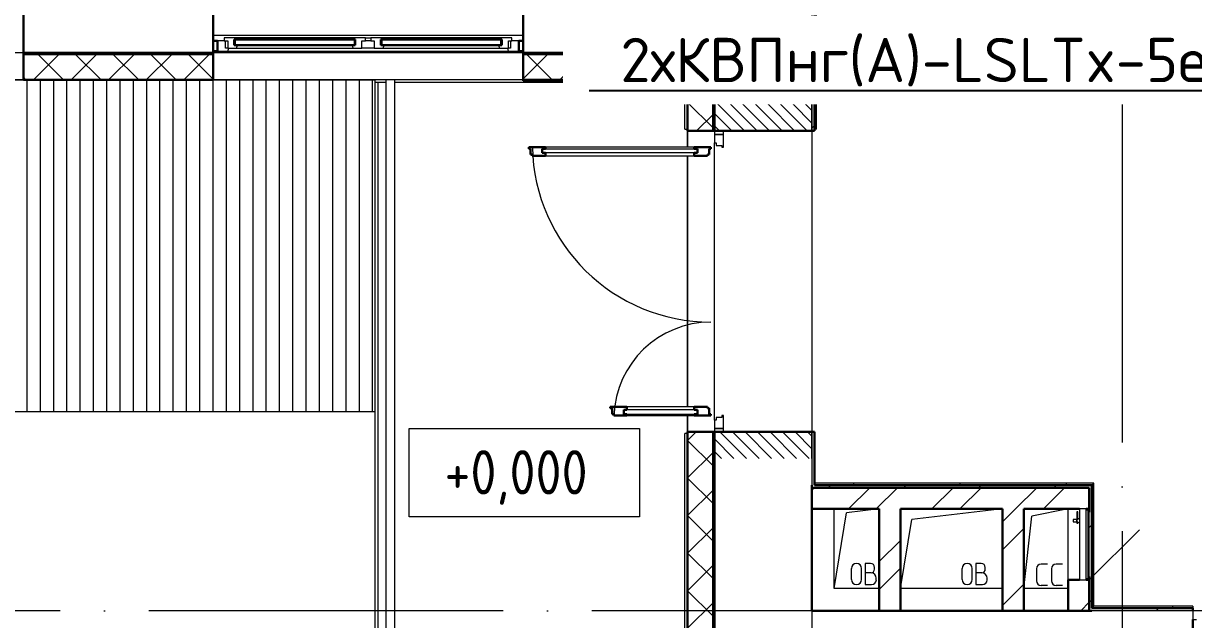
# Model space of a CAD drawing. Header units: millimetres. Extents: x -695119 to 412940, y -249585 to 622758.
# Drawn here: x 5792 to 12396, y 92885 to 96252 of the extents above; entities that cross this region are included whole.
import ezdxf
from ezdxf import colors
from ezdxf.entities.mleader import LeaderData, LeaderLine
from ezdxf.math import Vec2, Vec3

# ---------------------------------------------------------------- set-up
doc = ezdxf.new("R2010")
doc.units = ezdxf.units.MM
doc.linetypes.add('ADSK_Линия сетки', pattern=[25, 20, -2.5, 0, -2.5])
doc.linetypes.add('ADSK_Штриховая_ш2 п1_5', pattern=[4.5, 3, -1.5])
for name, color, linetype, lineweight in [('_ Окна', 252, 'Continuous', 30), ('Аннотация', 252, 'Continuous', 18), ('Двери', 8, 'Continuous', 9), ('Крыша', 252, 'Continuous', 9), ('Крыша штриховка', 252, 'Continuous', 9), ('Лестницы', 8, 'Continuous', 9), ('Линии', 7, 'Continuous', 9), ('Оборудование', 8, 'Continuous', 18), ('Ограждение', 8, 'Continuous', 9), ('Окна', 252, 'Continuous', 9), ('Оси', 252, 'Continuous', 9), ('Отметки', 252, 'Continuous', 9), ('Перекрытие', 252, 'Continuous', 18), ('Стены внутренние', 252, 'Continuous', 18), ('Стены наружные', 252, 'Continuous', 18), ('Стены штриховка', 7, 'Continuous', 9)]:
    doc.layers.add(name, color=color, linetype=linetype, lineweight=lineweight)
doc.layers.add('Двери открывание', color=7, linetype='Continuous', lineweight=9, true_color=0xc0c0c0)
doc.styles.add('GOST Common_3', font='', dxfattribs={"height": 3.5})
doc.styles.add('Mipgost_5', font='', dxfattribs={"height": 250})
doc.styles.get('GOST Common_3').set_extended_font_data('GOST type B')
doc.styles.get('Mipgost_5').set_extended_font_data('Mipgost')
pattern_1 = [(0, (-32121.8, 98), (0, 600), []), (90, (-32121.8, 98), (-600, 4e-14), [])]

# ---------------------------------------------------------------- blocks, each defined once
blk = doc.blocks.new('1 этаж')
at = {"layer": 'Двери', "lineweight": 18, "true_color": 0x636466}
h = blk.add_hatch(dxfattribs=at)
h.set_pattern_fill('FP_2', color=251, angle=90, style=0, pattern_type=2)
h.set_pattern_definition([(135, (-34982.8, 13493.27), (-35.3553, -35.3553), [])])
h.paths.add_polyline_path([(-35257.8, 12618.3), (-34707.8, 12618.3), (-34707.8, 12768.3), (-35257.8, 12768.3)])
h.paths.add_polyline_path([(-35257.8, 14468.3), (-34707.8, 14468.3), (-34707.8, 14618.3), (-35257.8, 14618.3)])
at = {"layer": 'Ограждение', "true_color": 0x636466}
h = blk.add_hatch(dxfattribs=at)
h.set_pattern_fill('FP_25', color=251, style=0, pattern_type=2)
h.set_pattern_definition(pattern_1)
h.paths.add_polyline_path([(-34692.8, 14478.3), (-34682.8, 14478.3), (-34682.8, 16398.3), (-34692.8, 16408.3), (-34692.8, 15458.3)])
h = blk.add_hatch(dxfattribs=at)
h.set_pattern_fill('FP_25', color=251, style=0, pattern_type=2)
h.set_pattern_definition(pattern_1)
h.paths.add_polyline_path([(-33142.8, 12468.3), (-33127.8, 12468.3), (-33117.8, 12478.3), (-34692.8, 12478.3), (-34692.8, 12468.3), (-33403.2, 12468.3)])
h = blk.add_hatch(dxfattribs=at)
h.set_pattern_fill('FP_25', color=251, style=0, pattern_type=2)
h.set_pattern_definition(pattern_1)
h.paths.add_polyline_path([(-33127.8, 11773.3), (-33117.8, 11783.3), (-33117.8, 12478.3), (-33127.8, 12468.3), (-33127.8, 11970.6)])
h = blk.add_hatch(dxfattribs=at)
h.set_pattern_fill('FP_25', color=251, style=0, pattern_type=2)
h.set_pattern_definition(pattern_1)
h.paths.add_polyline_path([(-33044.5, 11773.3), (-32557.8, 11773.3), (-32557.8, 11783.3), (-33117.8, 11783.3), (-33127.8, 11773.3)])
at = {"color": 251, "lineweight": 18, "true_color": 0x636466}
for p, q in [((-33512.8, 11883.3), (-33466, 12291.5)), ((-33262.8, 12333.3), (-33466, 12291.5)), ((-33378.6, 12021.4), (-33415.1, 12021.4)), ((-33293.6, 12021.4), (-33330.1, 12021.4)), ((-33441.2, 11995.3), (-33441.2, 11927.5)), ((-33356.2, 11995.3), (-33356.2, 11927.5)), ((-33378.6, 11901.4), (-33415.1, 11901.4)), ((-33293.6, 11901.4), (-33330.1, 11901.4)), ((-33262.8, 11883.3), (-33512.8, 11883.3))]:
    blk.add_line(p, q, dxfattribs=at)
for centre, start, end in [((-33415.1, 11995.3), 90, 180), ((-33330.1, 11995.3), 90, 180), ((-33415.1, 11927.5), 180, 270), ((-33330.1, 11927.5), 180, 270)]:
    blk.add_arc(centre, 26.1, start, end, dxfattribs=at)
at = {"layer": '_ Окна', "color": 251, "lineweight": 18, "true_color": 0x636466}
for p, q in [((-37968.8, 14993.3), (-38024.8, 14993.3)), ((-38024.8, 14993.3), (-38024.8, 14976.3)), ((-37967.8, 14992.3), (-37968.8, 14993.3)), ((-37966.8, 14993.3), (-37967.8, 14992.3)), ((-37952.2, 14993.3), (-37966.8, 14993.3)), ((-37949.8, 14984.3), (-37952.2, 14993.3)), ((-37300.4, 14993.3), (-37302.8, 14984.3)), ((-37285.8, 14993.3), (-37300.4, 14993.3)), ((-37284.8, 14992.3), (-37285.8, 14993.3)), ((-37283.8, 14993.3), (-37284.8, 14992.3)), ((-37227.8, 14993.3), (-37283.8, 14993.3)), ((-37227.8, 14976.3), (-37227.8, 14993.3)), ((-37141.8, 14993.3), (-37197.8, 14993.3)), ((-37197.8, 14993.3), (-37197.8, 14976.3)), ((-37140.8, 14992.3), (-37141.8, 14993.3)), ((-37139.8, 14993.3), (-37140.8, 14992.3)), ((-37125.2, 14993.3), (-37139.8, 14993.3)), ((-37122.8, 14984.3), (-37125.2, 14993.3)), ((-36473.4, 14993.3), (-36475.8, 14984.3)), ((-36458.8, 14993.3), (-36473.4, 14993.3)), ((-36457.8, 14992.3), (-36458.8, 14993.3)), ((-36456.8, 14993.3), (-36457.8, 14992.3)), ((-36400.8, 14993.3), (-36456.8, 14993.3)), ((-36400.8, 14976.3), (-36400.8, 14993.3)), ((-38024.8, 14976.3), (-38062.8, 14976.3)), ((-38062.8, 14976.3), (-38062.8, 14918.3)), ((-38024.8, 14976.3), (-38004.8, 14976.3)), ((-38016.8, 14935.3), (-38016.8, 14976.3)), ((-38004.8, 14935.3), (-38016.8, 14935.3)), ((-38004.8, 14976.3), (-38004.8, 14935.3)), ((-38004.8, 14935.3), (-37954.4, 14935.3)), ((-38003.4, 14918.3), (-37998.8, 14935.3)), ((-37967.8, 14952.3), (-37967.8, 14984.3)), ((-37967.8, 14984.3), (-37949.8, 14984.3)), ((-37949.8, 14952.3), (-37967.8, 14952.3)), ((-37954.4, 14935.3), (-37949.8, 14952.3)), ((-37302.8, 14984.3), (-37284.8, 14984.3)), ((-37284.8, 14952.3), (-37302.8, 14952.3)), ((-37302.8, 14952.3), (-37298.2, 14935.3)), ((-37298.2, 14935.3), (-37247.8, 14935.3)), ((-37284.8, 14984.3), (-37284.8, 14952.3)), ((-37247.8, 14935.3), (-37247.8, 14976.3)), ((-37247.8, 14976.3), (-37227.8, 14976.3)), ((-37197.8, 14976.3), (-37177.8, 14976.3)), ((-37177.8, 14976.3), (-37177.8, 14935.3)), ((-37177.8, 14935.3), (-37127.4, 14935.3)), ((-37140.8, 14952.3), (-37140.8, 14984.3)), ((-37140.8, 14984.3), (-37122.8, 14984.3)), ((-37122.8, 14952.3), (-37140.8, 14952.3)), ((-37127.4, 14935.3), (-37122.8, 14952.3)), ((-36475.8, 14984.3), (-36457.8, 14984.3)), ((-36457.8, 14952.3), (-36475.8, 14952.3)), ((-36475.8, 14952.3), (-36471.2, 14935.3)), ((-36471.2, 14935.3), (-36420.8, 14935.3)), ((-36457.8, 14984.3), (-36457.8, 14952.3)), ((-36426.8, 14935.3), (-36422.2, 14918.3)), ((-36420.8, 14935.3), (-36420.8, 14976.3)), ((-36420.8, 14976.3), (-36400.8, 14976.3)), ((-36408.8, 14935.3), (-36420.8, 14935.3)), ((-36408.8, 14976.3), (-36408.8, 14935.3)), ((-36362.8, 14976.3), (-36400.8, 14976.3)), ((-36362.8, 14918.3), (-36362.8, 14976.3)), ((-38062.8, 14918.3), (-38003.4, 14918.3)), ((-36422.2, 14918.3), (-36362.8, 14918.3))]:
    blk.add_line(p, q, dxfattribs=at)
at = {"layer": '_ Окна', "color": 251, "true_color": 0x636466}
for p, q in [((-38062.8, 14976.3), (-38087.8, 14976.3)), ((-38062.8, 14918.3), (-38062.8, 14976.3)), ((-37964.8, 14984.3), (-37967.8, 14984.3)), ((-37967.8, 14984.3), (-37967.8, 14952.3)), ((-37967.8, 14952.3), (-37964.8, 14952.3)), ((-37287.8, 14984.3), (-37964.8, 14984.3)), ((-37964.8, 14984.3), (-37964.8, 14952.3)), ((-37964.8, 14952.3), (-37964.8, 14984.3)), ((-37964.8, 14952.3), (-37287.8, 14952.3)), ((-37287.8, 14952.3), (-37287.8, 14984.3)), ((-37287.8, 14984.3), (-37287.8, 14952.3)), ((-37284.8, 14984.3), (-37287.8, 14984.3)), ((-37287.8, 14952.3), (-37284.8, 14952.3)), ((-37284.8, 14952.3), (-37284.8, 14984.3)), ((-37137.8, 14984.3), (-37140.8, 14984.3)), ((-37140.8, 14984.3), (-37140.8, 14952.3)), ((-37140.8, 14952.3), (-37137.8, 14952.3)), ((-36460.8, 14984.3), (-37137.8, 14984.3)), ((-37137.8, 14984.3), (-37137.8, 14952.3)), ((-37137.8, 14952.3), (-37137.8, 14984.3)), ((-37137.8, 14952.3), (-36460.8, 14952.3)), ((-36460.8, 14952.3), (-36460.8, 14984.3)), ((-36460.8, 14984.3), (-36460.8, 14952.3)), ((-36457.8, 14984.3), (-36460.8, 14984.3)), ((-36460.8, 14952.3), (-36457.8, 14952.3)), ((-36457.8, 14952.3), (-36457.8, 14984.3)), ((-36337.8, 14976.3), (-36362.8, 14976.3)), ((-36362.8, 14976.3), (-36362.8, 14918.3)), ((-38087.8, 14918.3), (-38062.8, 14918.3)), ((-36362.8, 14918.3), (-36337.8, 14918.3))]:
    blk.add_line(p, q, dxfattribs=at)
at = {"layer": 'Аннотация', "color": 251, "lineweight": 20, "true_color": 0x636466}
for p, q in [((-36980.1, 12288.3), (-36980.1, 12788.3)), ((-36980.1, 12788.3), (-35680.1, 12788.3)), ((-35680.1, 12788.3), (-35680.1, 12288.3)), ((-35680.1, 12288.3), (-36980.1, 12288.3))]:
    blk.add_line(p, q, dxfattribs=at)
at = {"layer": 'Двери', "color": 251, "linetype": 'ADSK_Штриховая_ш2 п1_5', "true_color": 0x636466}
for p, q in [((-35257.8, 14618.3), (-35257.8, 14468.3)), ((-34707.8, 14468.3), (-34707.8, 14618.3)), ((-35257.8, 14468.3), (-34707.8, 14468.3)), ((-34707.8, 12768.3), (-35257.8, 12768.3)), ((-35257.8, 12768.3), (-35257.8, 12618.3)), ((-34707.8, 12618.3), (-34707.8, 12768.3))]:
    blk.add_line(p, q, dxfattribs=at)
at = {"layer": 'Двери', "color": 251, "true_color": 0x636466}
for p, q in [((-35207.8, 14468.3), (-35257.8, 14468.3)), ((-35257.8, 14468.3), (-35257.8, 14448.3)), ((-35207.8, 14448.3), (-35207.8, 14468.3)), ((-35257.8, 14448.3), (-35207.8, 14448.3)), ((-35207.8, 14448.3), (-35257.8, 14448.3)), ((-35257.8, 14448.3), (-35257.8, 14401.3)), ((-35257.8, 14401.3), (-35248.8, 14401.3)), ((-35248.8, 14401.3), (-35248.8, 14386.3)), ((-35207.8, 14376.3), (-35207.8, 14448.3)), ((-36229.8, 14367.3), (-35353.8, 14367.3)), ((-36229.8, 14343.3), (-36229.8, 14367.3)), ((-35353.8, 14343.3), (-36229.8, 14343.3)), ((-35371.8, 14376.3), (-36211.8, 14376.3)), ((-35353.8, 14367.3), (-35353.8, 14343.3)), ((-35248.8, 14386.3), (-35216.8, 14386.3)), ((-35216.8, 14386.3), (-35216.8, 14376.3)), ((-35216.8, 14376.3), (-35207.8, 14376.3)), ((-36211.8, 14326.3), (-35371.8, 14326.3)), ((-35353.8, 12893.3), (-35769.8, 12893.3)), ((-35769.8, 12893.3), (-35769.8, 12869.3)), ((-35371.8, 12910.3), (-35751.8, 12910.3)), ((-35353.8, 12869.3), (-35353.8, 12893.3)), ((-35769.8, 12869.3), (-35353.8, 12869.3)), ((-35751.8, 12860.3), (-35371.8, 12860.3)), ((-35257.8, 12835.3), (-35257.8, 12788.3)), ((-35248.8, 12835.3), (-35257.8, 12835.3)), ((-35216.8, 12850.3), (-35248.8, 12850.3)), ((-35248.8, 12850.3), (-35248.8, 12835.3)), ((-35207.8, 12860.3), (-35216.8, 12860.3)), ((-35216.8, 12860.3), (-35216.8, 12850.3)), ((-35207.8, 12788.3), (-35207.8, 12860.3)), ((-35207.8, 12788.3), (-35257.8, 12788.3)), ((-35257.8, 12788.3), (-35257.8, 12768.3)), ((-35257.8, 12788.3), (-35207.8, 12788.3)), ((-35257.8, 12768.3), (-35207.8, 12768.3)), ((-35207.8, 12768.3), (-35207.8, 12788.3)), ((-32557.8, 11758.3), (-32557.8, 11708.3)), ((-32537.8, 11758.3), (-32557.8, 11758.3)), ((-32557.8, 11708.3), (-32537.8, 11708.3))]:
    blk.add_line(p, q, dxfattribs=at)
at = {"layer": 'Двери', "color": 251, "lineweight": 30, "true_color": 0x636466}
for p, q in [((-36211.8, 14376.3), (-36305.8, 14376.3)), ((-36305.8, 14376.3), (-36305.8, 14367.3)), ((-36305.8, 14367.3), (-36295.8, 14367.3)), ((-36295.8, 14367.3), (-36295.8, 14335.3)), ((-36295.8, 14335.3), (-36285.8, 14335.3)), ((-36285.8, 14335.3), (-36285.8, 14326.3)), ((-36229.8, 14367.3), (-36211.8, 14367.3)), ((-36229.8, 14343.3), (-36229.8, 14367.3)), ((-36211.8, 14343.3), (-36229.8, 14343.3)), ((-36211.8, 14367.3), (-36211.8, 14376.3)), ((-36211.8, 14326.3), (-36211.8, 14343.3)), ((-35277.8, 14376.3), (-35371.8, 14376.3)), ((-35371.8, 14367.3), (-35371.8, 14376.3)), ((-35353.8, 14367.3), (-35371.8, 14367.3)), ((-35371.8, 14343.3), (-35353.8, 14343.3)), ((-35371.8, 14326.3), (-35371.8, 14343.3)), ((-35353.8, 14343.3), (-35353.8, 14367.3)), ((-35297.8, 14326.3), (-35297.8, 14335.3)), ((-35297.8, 14335.3), (-35287.8, 14335.3)), ((-35287.8, 14335.3), (-35287.8, 14367.3)), ((-35287.8, 14367.3), (-35277.8, 14367.3)), ((-35277.8, 14367.3), (-35277.8, 14376.3)), ((-36285.8, 14326.3), (-36211.8, 14326.3)), ((-35371.8, 14326.3), (-35297.8, 14326.3)), ((-35751.8, 12910.3), (-35845.8, 12910.3)), ((-35845.8, 12910.3), (-35845.8, 12901.3)), ((-35845.8, 12901.3), (-35835.8, 12901.3)), ((-35835.8, 12901.3), (-35835.8, 12869.3)), ((-35751.8, 12893.3), (-35769.8, 12893.3)), ((-35769.8, 12893.3), (-35769.8, 12869.3)), ((-35751.8, 12910.3), (-35751.8, 12893.3)), ((-35297.8, 12910.3), (-35371.8, 12910.3)), ((-35371.8, 12910.3), (-35371.8, 12893.3)), ((-35371.8, 12893.3), (-35353.8, 12893.3)), ((-35353.8, 12893.3), (-35353.8, 12869.3)), ((-35297.8, 12901.3), (-35297.8, 12910.3)), ((-35287.8, 12901.3), (-35297.8, 12901.3)), ((-35287.8, 12869.3), (-35287.8, 12901.3)), ((-35835.8, 12869.3), (-35825.8, 12869.3)), ((-35825.8, 12869.3), (-35825.8, 12860.3)), ((-35825.8, 12860.3), (-35751.8, 12860.3)), ((-35769.8, 12869.3), (-35751.8, 12869.3)), ((-35751.8, 12869.3), (-35751.8, 12860.3)), ((-35371.8, 12869.3), (-35371.8, 12860.3)), ((-35353.8, 12869.3), (-35371.8, 12869.3)), ((-35371.8, 12860.3), (-35277.8, 12860.3)), ((-35277.8, 12869.3), (-35287.8, 12869.3)), ((-35277.8, 12860.3), (-35277.8, 12869.3))]:
    blk.add_line(p, q, dxfattribs=at)
at = {"layer": 'Двери открывание', "color": 251, "true_color": 0x636466}
for centre, radius, start, end in [((-35277.8, 14396.3), 1008, 181.1369, 270), ((-35277.8, 12840.3), 548, 90, 177.90845)]:
    blk.add_arc(centre, radius, start, end, dxfattribs=at)
at = {"layer": 'Крыша', "color": 251, "true_color": 0x636466}
for p, q in [((-40972.8, 14753.8), (-37172.8, 14756.2)), ((-37172.8, 12883.2), (-37172.8, 14756.2)), ((-40972.8, 12883.2), (-37172.8, 12883.2))]:
    blk.add_line(p, q, dxfattribs=at)
at = {"layer": 'Крыша штриховка', "color": 251, "linetype": 'Continuous', "true_color": 0x636466}
for p, q in [((-39137, 12883.2), (-39137, 14755)), ((-39062, 12883.2), (-39062, 14755)), ((-38987, 12883.2), (-38987, 14755.1)), ((-38912, 12883.2), (-38912, 14755.1)), ((-38837, 12883.2), (-38837, 14755.2)), ((-38762, 12883.2), (-38762, 14755.2)), ((-38687, 12883.2), (-38687, 14755.3)), ((-38612, 12883.2), (-38612, 14755.3)), ((-38537, 12883.2), (-38537, 14755.4)), ((-38462, 12883.2), (-38462, 14755.4)), ((-38387, 12883.2), (-38387, 14755.5)), ((-38312, 12883.2), (-38312, 14755.5)), ((-38237, 12883.2), (-38237, 14755.6)), ((-38162, 12883.2), (-38162, 14755.6)), ((-38087, 12883.2), (-38087, 14755.7)), ((-38012, 12883.2), (-38012, 14755.7)), ((-37937, 12883.2), (-37937, 14755.7)), ((-37862, 12883.2), (-37862, 14755.8)), ((-37787, 12883.2), (-37787, 14755.8)), ((-37712, 12883.2), (-37712, 14755.9)), ((-37637, 12883.2), (-37637, 14755.9)), ((-37562, 12883.2), (-37562, 14756)), ((-37487, 12883.2), (-37487, 14756)), ((-37412, 12883.2), (-37412, 14756.1)), ((-37337, 12883.2), (-37337, 14756.1)), ((-37262, 12883.2), (-37262, 14756.2)), ((-37187, 12883.2), (-37187, 14756.2))]:
    blk.add_line(p, q, dxfattribs=at)
at = {"layer": 'Лестницы', "color": 251, "true_color": 0x636466}
for p, q in [((-37157.8, 14741.3), (-37157.8, 11258.3)), ((-35407.8, 14376.3), (-35407.8, 14468.3)), ((-35407.8, 12910.3), (-35407.8, 14326.3)), ((-35407.8, 12768.3), (-35407.8, 12860.3))]:
    blk.add_line(p, q, dxfattribs=at)
at = {"layer": 'Линии', "color": 251, "lineweight": 18, "ltscale": 100, "true_color": 0x636466}
for p, q in [((-34582.8, 11883.3), (-34582.8, 12333.3)), ((-34582.8, 11883.3), (-34513.3, 12311.5)), ((-34327.8, 12333.3), (-34513.3, 12311.5)), ((-33632.8, 12333.3), (-34144.5, 12273.3)), ((-34207.8, 11883.3), (-34144.5, 12273.3)), ((-34377.8, 12025.8), (-34407.8, 12025.8)), ((-34407.8, 12025.8), (-34407.8, 11905.8)), ((-33752.8, 12025.8), (-33782.8, 12025.8)), ((-33782.8, 12025.8), (-33782.8, 11905.8)), ((-34485.4, 11934.5), (-34485.4, 11997.1)), ((-34428, 11934.5), (-34428, 11997.1)), ((-34374.5, 11972.5), (-34407.8, 11972.5)), ((-34354.5, 11992.5), (-34354.5, 12002.5)), ((-33860.3, 11934.5), (-33860.3, 11997.1)), ((-33802.9, 11934.5), (-33802.9, 11997.1)), ((-33749.4, 11972.5), (-33782.8, 11972.5)), ((-33729.4, 11992.5), (-33729.4, 12002.5)), ((-34407.8, 11905.8), (-34371.1, 11905.8)), ((-34344.5, 11932.5), (-34344.5, 11942.5)), ((-33782.8, 11905.8), (-33746.1, 11905.8)), ((-33719.4, 11932.5), (-33719.4, 11942.5)), ((-34327.8, 11883.3), (-34582.8, 11883.3)), ((-33632.8, 11883.3), (-34207.8, 11883.3))]:
    blk.add_line(p, q, dxfattribs=at)
at = {"layer": 'Линии', "color": 251, "lineweight": 18, "true_color": 0x636466}
for centre, radius, start, end in [((-34456.7, 11997.1), 28.7, 0, 180), ((-34377.8, 12002.5), 23.3, 0, 90), ((-33831.6, 11997.1), 28.7, 0, 180), ((-33752.8, 12002.5), 23.3, 0, 90), ((-34374.5, 11992.5), 20, 270, 0), ((-34374.5, 11942.5), 30, 0, 90), ((-33749.4, 11992.5), 20, 270, 0), ((-33749.4, 11942.5), 30, 0, 90), ((-34456.7, 11934.5), 28.7, 180, 0), ((-34371.1, 11932.5), 26.7, 270, 0), ((-33831.6, 11934.5), 28.7, 180, 0), ((-33746.1, 11932.5), 26.7, 270, 0)]:
    blk.add_arc(centre, radius, start, end, dxfattribs=at)
at = {"layer": 'Оборудование', "color": 251, "true_color": 0x636466}
for p, q in [((-33213.2, 12317.4), (-33213.2, 12271.6)), ((-33208.2, 12317.4), (-33213.2, 12317.4)), ((-33208.2, 12271.6), (-33208.2, 12317.4)), ((-33161.4, 12333.3), (-33197.8, 12333.3)), ((-33197.8, 12333.3), (-33197.8, 11933.3)), ((-33160.5, 11934.2), (-33160.5, 12332.4)), ((-33150.8, 12326.3), (-33160.5, 12326.3)), ((-33149.8, 11941.2), (-33149.8, 12325.3)), ((-33142.8, 12314.3), (-33148.3, 12314.3)), ((-33142.8, 11952.3), (-33142.8, 12314.3)), ((-33215.7, 12272.9), (-33233.1, 12272.9)), ((-33233.1, 12272.9), (-33233.1, 12260.6)), ((-33233.1, 12260.6), (-33215.7, 12260.6)), ((-33213.7, 12274.8), (-33215.7, 12272.9)), ((-33215.7, 12272.9), (-33215.7, 12260.6)), ((-33215.7, 12260.6), (-33213.7, 12258.7)), ((-33197.8, 12276.4), (-33213.7, 12276.4)), ((-33213.7, 12276.4), (-33213.7, 12257.1)), ((-33213.7, 12257.1), (-33197.8, 12257.1)), ((-33213.2, 12261.9), (-33213.2, 12253.7)), ((-33213.2, 12253.7), (-33208.2, 12253.7)), ((-33208.2, 12253.7), (-33208.2, 12261.9)), ((-33142.8, 11933.3), (-32860, 12216.1)), ((-33197.8, 11933.3), (-33161.4, 11933.3)), ((-33160.5, 11940.3), (-33150.8, 11940.3)), ((-33148.3, 11952.3), (-33142.8, 11952.3))]:
    blk.add_line(p, q, dxfattribs=at)
for points, knots in [([(-33160.5, 12332.4), (-33160.5, 12332.4), (-33160.5, 12332.6), (-33160.6, 12332.7), (-33160.6, 12332.8), (-33160.8, 12333), (-33161, 12333.2), (-33161.2, 12333.2), (-33161.3, 12333.3), (-33161.4, 12333.3)], [0, 0, 0, 0, 0.166667, 0.25, 0.333333, 0.5, 0.666667, 0.833333, 1, 1, 1, 1]), ([(-33149.8, 12325.3), (-33149.8, 12325.4), (-33149.8, 12325.5), (-33149.9, 12325.7), (-33149.9, 12325.8), (-33150, 12325.9), (-33150.1, 12326), (-33150.3, 12326.2), (-33150.5, 12326.2), (-33150.7, 12326.3), (-33150.8, 12326.3)], [0, 0, 0, 0, 0.166667, 0.25, 0.333333, 0.416667, 0.541667, 0.666667, 0.833333, 1, 1, 1, 1]), ([(-33148.3, 12314.3), (-33148.4, 12314.3), (-33148.6, 12314.3), (-33148.9, 12314.4), (-33149, 12314.5), (-33149.2, 12314.6), (-33149.4, 12314.7), (-33149.5, 12314.9), (-33149.6, 12315), (-33149.7, 12315.2), (-33149.8, 12315.5), (-33149.8, 12315.7), (-33149.8, 12315.8)], [0, 0, 0, 0, 0.166667, 0.25, 0.333333, 0.416667, 0.5, 0.583333, 0.666667, 0.75, 0.833333, 1, 1, 1, 1]), ([(-33161.4, 11933.3), (-33161.3, 11933.3), (-33161.2, 11933.3), (-33161, 11933.4), (-33160.8, 11933.5), (-33160.6, 11933.7), (-33160.6, 11933.8), (-33160.5, 11934), (-33160.5, 11934.1), (-33160.5, 11934.2)], [-1, -1, -1, -1, -0.833333, -0.666667, -0.5, -0.333333, -0.25, -0.166667, 0, 0, 0, 0]), ([(-33150.8, 11940.3), (-33150.7, 11940.3), (-33150.5, 11940.3), (-33150.3, 11940.4), (-33150.1, 11940.5), (-33150, 11940.6), (-33149.9, 11940.7), (-33149.9, 11940.9), (-33149.8, 11941), (-33149.8, 11941.1), (-33149.8, 11941.2)], [-1, -1, -1, -1, -0.833333, -0.666667, -0.541667, -0.416667, -0.333333, -0.25, -0.166667, 0, 0, 0, 0]), ([(-33149.8, 11950.7), (-33149.8, 11950.9), (-33149.8, 11951.1), (-33149.7, 11951.3), (-33149.6, 11951.5), (-33149.5, 11951.7), (-33149.4, 11951.8), (-33149.2, 11952), (-33149, 11952.1), (-33148.9, 11952.2), (-33148.6, 11952.2), (-33148.4, 11952.3), (-33148.3, 11952.3)], [-1, -1, -1, -1, -0.833333, -0.75, -0.666667, -0.583333, -0.5, -0.416667, -0.333333, -0.25, -0.166667, 0, 0, 0, 0])]:
    blk.add_open_spline(points, degree=3, knots=knots, dxfattribs=at)
at = {"layer": 'Ограждение', "color": 251, "true_color": 0x636466}
for p, q in [((-34682.8, 14478.3), (-34682.8, 16398.3)), ((-38087.8, 15008.3), (-36337.8, 15008.3)), ((-37112.3, 14756.3), (-37112.3, 11258.3)), ((-37062.3, 14756.3), (-37112.3, 14756.3)), ((-37062.3, 11258.3), (-37062.3, 14756.3)), ((-34682.8, 14478.3), (-34692.8, 14478.3)), ((-33117.8, 12478.3), (-34692.8, 12478.3)), ((-33117.8, 12478.3), (-33127.8, 12468.3)), ((-33117.8, 11783.3), (-33117.8, 12478.3)), ((-33127.8, 11773.3), (-33117.8, 11783.3)), ((-32557.8, 11783.3), (-33117.8, 11783.3)), ((-32557.8, 11783.3), (-32557.8, 11773.3))]:
    blk.add_line(p, q, dxfattribs=at)
at = {"layer": 'Окна', "color": 251, "true_color": 0x636466}
for p, q in [((-37966.8, 14993.3), (-37968.8, 14993.3)), ((-37300.4, 14993.3), (-37952.2, 14993.3)), ((-37283.8, 14993.3), (-37285.8, 14993.3)), ((-37227.8, 14993.3), (-37197.8, 14993.3)), ((-37139.8, 14993.3), (-37141.8, 14993.3)), ((-36473.4, 14993.3), (-37125.2, 14993.3)), ((-36456.8, 14993.3), (-36458.8, 14993.3)), ((-37954.4, 14935.3), (-37298.2, 14935.3)), ((-37177.8, 14935.3), (-37247.8, 14935.3)), ((-37197.8, 14976.3), (-37227.8, 14976.3)), ((-37127.4, 14935.3), (-36471.2, 14935.3)), ((-38003.4, 14918.3), (-36422.2, 14918.3))]:
    blk.add_line(p, q, dxfattribs=at)
at = {"layer": 'Оси', "color": 251, "linetype": 'ADSK_Линия сетки', "ltscale": 100, "true_color": 0x636466}
for p, q in [((-34707.8, 32208.9), (-34707.8, -33767.9)), ((-32957.8, 32208.9), (-32957.8, -33767.9)), ((-26450.4, 11758.3), (-72530.1, 11758.3))]:
    blk.add_line(p, q, dxfattribs=at)
at = {"layer": 'Перекрытие', "color": 251, "ltscale": 100, "true_color": 0x636466}
for p, q in [((-34582.8, 11883.3), (-34582.8, 12333.3)), ((-34327.8, 11883.3), (-34582.8, 11883.3)), ((-33632.8, 11883.3), (-34207.8, 11883.3))]:
    blk.add_line(p, q, dxfattribs=at)
at = {"layer": 'Стены внутренние', "color": 251, "lineweight": 30, "true_color": 0x636466}
for p, q in [((-39157.8, 15458.3), (-39157.8, 14908.3)), ((-38087.8, 14908.3), (-38087.8, 15458.3)), ((-36337.8, 15458.3), (-36337.8, 14908.3)), ((-39157.8, 14908.3), (-38087.8, 14908.3)), ((-39157.8, 14898.3), (-39157.8, 14756.3)), ((-38087.8, 14756.3), (-38087.8, 14898.3)), ((-36337.8, 14898.3), (-36337.8, 14756.3)), ((-35257.8, 14908.3), (-35409.8, 14908.3)), ((-39157.8, 14756.3), (-38087.8, 14756.3)), ((-36337.8, 14756.3), (-35409.8, 14756.3)), ((-35409.8, 14756.3), (-35409.8, 14468.3)), ((-35257.8, 14756.3), (-35257.8, 14468.3)), ((-35409.8, 14468.3), (-35267.8, 14468.3)), ((-35257.8, 14468.3), (-34707.8, 14468.3)), ((-35409.8, 12768.3), (-35409.8, 11056.3)), ((-35267.8, 12768.3), (-35409.8, 12768.3)), ((-34707.8, 12768.3), (-35257.8, 12768.3)), ((-35257.8, 12768.3), (-35257.8, 11208.3)), ((-34707.8, 11758.3), (-34707.8, 12333.3)), ((-34327.8, 11758.3), (-34707.8, 11758.3)), ((-33632.8, 11758.3), (-34207.8, 11758.3)), ((-33262.8, 11758.3), (-33512.8, 11758.3)), ((-32557.8, 11208.3), (-32557.8, 11708.3))]:
    blk.add_line(p, q, dxfattribs=at)
at = {"layer": 'Стены внутренние', "color": 251, "true_color": 0x636466}
for p, q in [((-39157.8, 14908.3), (-40907.8, 14908.3)), ((-36337.8, 14908.3), (-38087.8, 14908.3)), ((-35257.8, 14908.3), (-35257.8, 14756.3)), ((-39157.8, 14756.3), (-40907.8, 14756.3)), ((-37112.3, 14756.3), (-38087.8, 14756.3)), ((-36337.8, 14756.3), (-37062.3, 14756.3)), ((-35409.8, 14376.3), (-35409.8, 14468.3)), ((-34707.8, 14468.3), (-34707.8, 12468.3)), ((-35257.8, 12835.3), (-35257.8, 14401.3)), ((-35409.8, 12910.3), (-35409.8, 14326.3)), ((-35409.8, 12768.3), (-35409.8, 12860.3)), ((-32557.8, 11758.3), (-33127.8, 11758.3))]:
    blk.add_line(p, q, dxfattribs=at)
at = {"layer": 'Стены внутренние', "color": 251, "linetype": 'Continuous', "lineweight": 9, "true_color": 0x636466}
for p, q in [((-39099, 14758.3), (-38959, 14898.3)), ((-38933.2, 14758.3), (-39073.2, 14898.3)), ((-38886.9, 14758.3), (-38746.9, 14898.3)), ((-38721.1, 14758.3), (-38861.1, 14898.3)), ((-38674.8, 14758.3), (-38534.8, 14898.3)), ((-38508.9, 14758.3), (-38648.9, 14898.3)), ((-38462.6, 14758.3), (-38322.6, 14898.3)), ((-38296.8, 14758.3), (-38436.8, 14898.3)), ((-38250.5, 14758.3), (-38110.5, 14898.3)), ((-38089.8, 14763.4), (-38224.7, 14898.3)), ((-36335.8, 14763.8), (-36201.3, 14898.3)), ((-36175.5, 14758.3), (-36315.5, 14898.3)), ((-36129.2, 14758.3), (-35989.2, 14898.3)), ((-35963.4, 14758.3), (-36103.4, 14898.3)), ((-35917, 14758.3), (-35777, 14898.3)), ((-35751.2, 14758.3), (-35891.2, 14898.3)), ((-35704.9, 14758.3), (-35564.9, 14898.3)), ((-35539.1, 14758.3), (-35679.1, 14898.3)), ((-35407.8, 14839.1), (-35467, 14898.3)), ((-35407.8, 14843.2), (-35342.8, 14908.3)), ((-35257.8, 14901.2), (-35264.8, 14908.3)), ((-38087.8, 14810.1), (-38089.8, 14813.6)), ((-35492.8, 14758.3), (-35407.8, 14843.2)), ((-35267.8, 14699.1), (-35407.8, 14839.1)), ((-39145.3, 14758.3), (-39155.8, 14768.7)), ((-38383.2, 14758.3), (-38384.3, 14756.3)), ((-36179.6, 14756.3), (-36180.8, 14758.3)), ((-35567.6, 14758.3), (-35568.7, 14756.3)), ((-35407.8, 14631.1), (-35257.8, 14781.1)), ((-35267.8, 14487), (-35407.8, 14627)), ((-35356.5, 14470.3), (-35267.8, 14559)), ((-35407.8, 12721.9), (-35363.5, 12766.3)), ((-35267.8, 12577.8), (-35407.8, 12717.8)), ((-35407.8, 12509.8), (-35267.8, 12649.8)), ((-35267.8, 12365.7), (-35407.8, 12505.7)), ((-35407.8, 12297.7), (-35267.8, 12437.7)), ((-35267.8, 12153.5), (-35407.8, 12293.5)), ((-35407.8, 12085.5), (-35267.8, 12225.5)), ((-35267.8, 11941.4), (-35407.8, 12081.4)), ((-35407.8, 11873.4), (-35267.8, 12013.4)), ((-35267.8, 11729.3), (-35407.8, 11869.3)), ((-35407.8, 11661.3), (-35267.8, 11801.3))]:
    blk.add_line(p, q, dxfattribs=at)
at = {"layer": 'Стены наружные', "color": 251, "lineweight": 30, "true_color": 0x636466}
for p, q in [((-34692.8, 14468.3), (-34692.8, 16408.3)), ((-39157.8, 14908.3), (-39157.8, 14898.3)), ((-38087.8, 14898.3), (-38087.8, 14908.3)), ((-35409.8, 14908.3), (-36337.8, 14908.3)), ((-36337.8, 14908.3), (-36337.8, 14898.3)), ((-35792.8, 14756.3), (-36337.8, 14756.3)), ((-36337.8, 14756.3), (-36337.8, 14751.3)), ((-36337.8, 14751.3), (-35792.8, 14751.3)), ((-35792.8, 14751.3), (-35792.8, 14756.3)), ((-35267.8, 14468.3), (-35257.8, 14468.3)), ((-34707.8, 14468.3), (-34692.8, 14468.3)), ((-35257.8, 12768.3), (-35267.8, 12768.3)), ((-34692.8, 12768.3), (-34707.8, 12768.3)), ((-34692.8, 12468.3), (-34692.8, 12768.3)), ((-34707.8, 12468.3), (-34707.8, 12333.3)), ((-33142.8, 12453.3), (-34707.8, 12453.3)), ((-33127.8, 12468.3), (-34692.8, 12468.3)), ((-33142.8, 12453.3), (-33142.8, 12314.3)), ((-33127.8, 11773.3), (-33127.8, 12468.3)), ((-34707.8, 12333.3), (-34327.8, 12333.3)), ((-34327.8, 12333.3), (-34327.8, 11758.3)), ((-34207.8, 12333.3), (-33632.8, 12333.3)), ((-34207.8, 11758.3), (-34207.8, 12333.3)), ((-33632.8, 12333.3), (-33632.8, 11758.3)), ((-33512.8, 12333.3), (-33197.8, 12333.3)), ((-33512.8, 11758.3), (-33512.8, 12333.3)), ((-33161.2, 12333.3), (-33142.8, 12333.3)), ((-33262.8, 11933.3), (-33262.8, 11758.3)), ((-33197.8, 11933.3), (-33262.8, 11933.3)), ((-33142.8, 11933.3), (-33161.2, 11933.3)), ((-33142.8, 11952.3), (-33142.8, 11758.3)), ((-34327.8, 11758.3), (-34207.8, 11758.3)), ((-33632.8, 11758.3), (-33512.8, 11758.3)), ((-33262.8, 11758.3), (-33127.8, 11758.3)), ((-32557.8, 11773.3), (-33127.8, 11773.3)), ((-32557.8, 11758.3), (-32557.8, 11773.3))]:
    blk.add_line(p, q, dxfattribs=at)
at = {"layer": 'Стены наружные', "color": 251, "true_color": 0x636466}
for p, q in [((-34707.8, 15458.3), (-34707.8, 14468.3)), ((-37112.3, 14741.3), (-37172.8, 14741.3)), ((-37157.8, 14741.3), (-37157.8, 10668.3)), ((-35424.8, 14741.3), (-37062.3, 14741.3)), ((-35424.8, 14478.3), (-35424.8, 14741.3)), ((-35424.8, 14478.3), (-35409.8, 14478.3)), ((-37172.8, 10058.3), (-37172.8, 12883.2)), ((-35424.8, 11258.3), (-35424.8, 12758.3)), ((-35409.8, 12758.3), (-35424.8, 12758.3)), ((-33262.8, 11933.3), (-33262.8, 12333.3))]:
    blk.add_line(p, q, dxfattribs=at)
at = {"layer": 'Стены наружные', "color": 251, "linetype": 'Continuous', "lineweight": 9, "true_color": 0x636466}
for p, q in [((-34707.8, 14906.8), (-34692.8, 14921.8)), ((-36176.7, 14751.3), (-36179.6, 14756.3)), ((-35257.8, 14698), (-35267.8, 14698)), ((-35257.8, 14598), (-35267.8, 14598)), ((-35257.8, 14498), (-35267.8, 14498)), ((-34707.8, 14482.6), (-34692.8, 14497.6)), ((-35257.8, 12698), (-35267.8, 12698)), ((-35257.8, 12598), (-35267.8, 12598)), ((-35257.8, 12498), (-35267.8, 12498)), ((-34707.8, 12441.7), (-34696.2, 12453.3)), ((-34615.8, 12453.3), (-34600.8, 12468.3)), ((-34501.9, 12333.3), (-34381.9, 12453.3)), ((-34344.8, 12333.3), (-34224.8, 12453.3)), ((-34191.5, 12453.3), (-34176.5, 12468.3)), ((-34030.5, 12333.3), (-33910.5, 12453.3)), ((-33873.3, 12333.3), (-33753.3, 12453.3)), ((-33767.3, 12453.3), (-33752.3, 12468.3)), ((-33559, 12333.3), (-33439, 12453.3)), ((-33401.8, 12333.3), (-33281.8, 12453.3)), ((-33343, 12453.3), (-33328, 12468.3)), ((-35257.8, 12398), (-35267.8, 12398)), ((-35257.8, 12298), (-35267.8, 12298)), ((-33632.8, 12259.5), (-33559, 12333.3)), ((-33632.8, 12102.3), (-33512.8, 12222.3)), ((-33142.8, 12229.2), (-33127.8, 12244.2)), ((-35257.8, 12198), (-35267.8, 12198)), ((-34327.8, 12035.9), (-34207.8, 12155.9)), ((-35257.8, 12098), (-35267.8, 12098)), ((-35257.8, 11998), (-35267.8, 11998)), ((-34327.8, 11878.8), (-34207.8, 11998.8)), ((-35257.8, 11898), (-35267.8, 11898)), ((-33632.8, 11788), (-33512.8, 11908)), ((-35257.8, 11798), (-35267.8, 11798)), ((-33191.1, 11758.3), (-33142.8, 11806.5)), ((-33142.8, 11804.9), (-33127.8, 11819.9)), ((-32765.2, 11758.3), (-32750.2, 11773.3))]:
    blk.add_line(p, q, dxfattribs=at)
at = {"layer": 'Стены штриховка', "color": 251, "true_color": 0x636466}
for p, q in [((-38087.8, 14898.3), (-39157.8, 14898.3)), ((-39155.8, 14758.3), (-39155.8, 14898.3)), ((-38089.8, 14898.3), (-38089.8, 14758.3)), ((-35409.8, 14898.3), (-36337.8, 14898.3)), ((-36335.8, 14758.3), (-36335.8, 14898.3)), ((-35409.8, 14908.3), (-35409.8, 14898.3)), ((-38089.8, 14758.3), (-39155.8, 14758.3)), ((-35407.8, 14758.3), (-36335.8, 14758.3)), ((-35409.8, 14756.3), (-35409.8, 14758.3)), ((-35407.8, 14758.3), (-35407.8, 14470.3)), ((-35267.8, 14468.3), (-35267.8, 14756.3)), ((-35267.8, 14756.3), (-35257.8, 14756.3)), ((-35407.8, 14470.3), (-35267.8, 14470.3)), ((-35407.8, 12766.3), (-35407.8, 11056.3)), ((-35267.8, 12766.3), (-35407.8, 12766.3)), ((-35267.8, 11208.3), (-35267.8, 12768.3))]:
    blk.add_line(p, q, dxfattribs=at)
at = {"layer": 'Отметки', "color": 251, "true_color": 0x636466, "style": 'GOST Common_3', "width": 0.9}
blk.add_text('+0,000', height=250, dxfattribs=at).set_placement((-36781.3, 12415))

msp = doc.modelspace()

# ---------------------------------------------------------------- block references
msp.add_blockref('1 этаж', (44950.089, 81176.937))

# ---------------------------------------------------------------- next in the draw order: leaders
ml = msp.add_multileader_mtext('Standard')
ml.set_content('{\\fISOCPEUR|b0|i0|c204|p34;2хКВПнг(А)-LSLTx-5е с подвала}', color=256, style='Mipgost_5')
ml.set_leader_properties()
ml.build(insert=Vec2(0, 0))
ml.multileader.update_dxf_attribs({"text_left_attachment_type": 6, "text_right_attachment_type": 6, "dogleg_length": 100})
ctx = ml.context
ctx.base_point, ctx.char_height, ctx.plane_origin = Vec3(9158.036, 95870.378), 250, Vec3(25573.678, 89748.805)
ctx.left_attachment, ctx.right_attachment, ctx.text_align_type = 6, 6, 2
notes = []
notes.append((ctx, [(0, (1, 1, 0), (14287.036, 95870.378), (-1, 0), 100, [(0, [(15857.847, 97464.537)], 0, [])])]))
ctx.mtext.insert, ctx.mtext.width, ctx.mtext.defined_height, ctx.mtext.alignment, ctx.mtext.flow_direction = Vec3(14185.036, 96170.378), 5223.45881, 278.595, 3, 5
ctx.mtext.has_bg_fill, ctx.mtext.bg_color, ctx.mtext.bg_scale_factor, ctx.mtext.bg_transparency, ctx.mtext.use_window_bg_color = 1, -1027028792, 1.5, 0, 1
for ctx, leaders in notes:
    for number, flags, end, landing, length, lines in leaders:
        leader = LeaderData()
        leader.index, (leader.has_last_leader_line, leader.has_dogleg_vector, leader.attachment_direction) = number, flags
        leader.last_leader_point, leader.dogleg_vector, leader.dogleg_length = Vec3(end), Vec3(landing), length
        for number, points, colour, breaks in lines:
            line = LeaderLine()
            line.index, line.vertices, line.color, line.breaks = number, Vec3.list(points), colors.encode_raw_color(colour), breaks
            leader.lines.append(line)
        ctx.leaders.append(leader)

doc.saveas('drawing.dxf')
